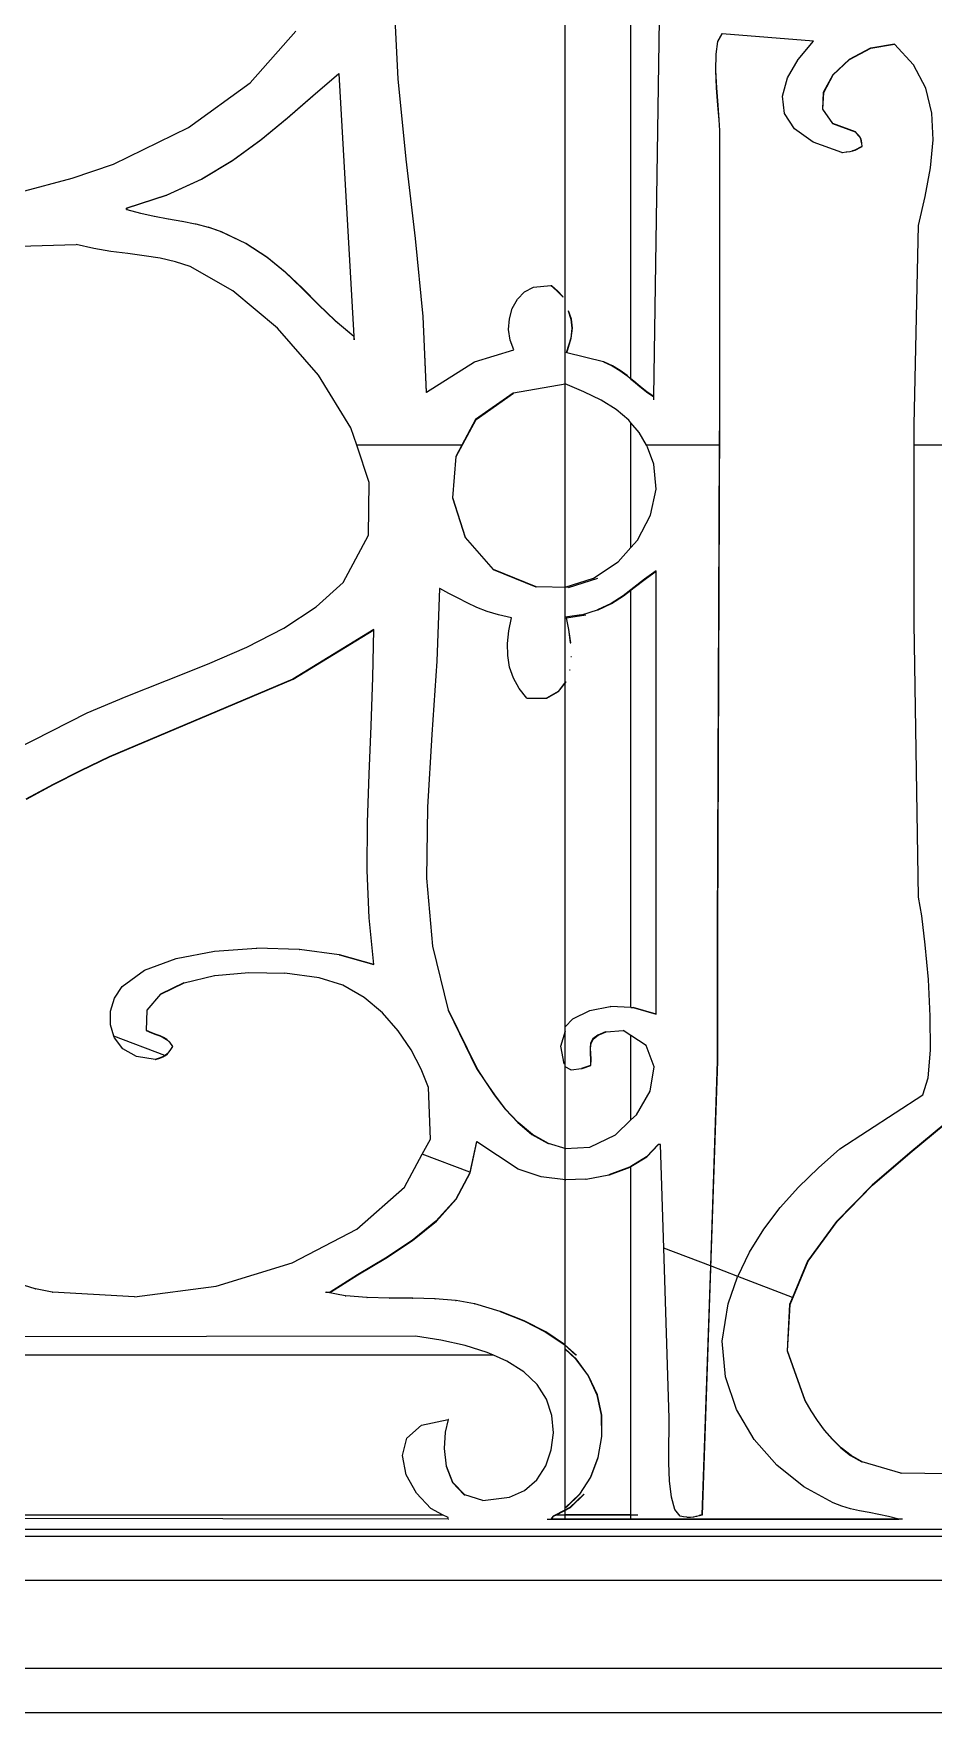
# Model space of a CAD drawing. Header units: inches. Extents: x 1397 to 20304, y -27267 to -746.
# Drawn here: x 14044.08 to 14054.28, y -23863.76 to -23844.72 of the extents above; entities that cross this region are included whole.
import ezdxf

# ---------------------------------------------------------------- set-up
doc = ezdxf.new("R2010")
doc.units = ezdxf.units.IN
doc.header["$LTSCALE"] = 17
doc.header["$MEASUREMENT"] = 0
doc.layers.add('25 BOT BAR', color=12, linetype='Continuous', lineweight=25)

# ---------------------------------------------------------------- blocks, each defined once
blk = doc.blocks.new('A$C99292ed1')
for p, q in [((133.643, 0.15), (133.643, 29.91)), ((134.39, 16.312), (134.39, 24.225)), ((134.65, 16.06), (134.748, 24.309)), ((131.702, 21.696), (131.748, 20.562)), ((131.752, 20.562), (131.707, 21.696)), ((130.075, 20.507), (130.59, 21.238)), ((135.418, 21.2), (135.371, 21.093)), ((135.376, 21.093), (135.422, 21.2)), ((135.422, 21.2), (135.418, 21.2)), ((136.459, 21.096), (135.422, 21.2)), ((135.371, 21.093), (135.35, 20.912)), ((135.354, 20.912), (135.376, 21.093)), ((135.376, 21.093), (135.371, 21.093)), ((136.285, 20.839), (136.459, 21.096)), ((137.104, 20.996), (136.864, 20.839)), ((136.868, 20.839), (137.108, 20.996)), ((137.104, 20.996), (137.108, 20.996)), ((137.377, 21.055), (137.108, 20.996)), ((137.108, 20.996), (137.377, 21.054)), ((137.377, 21.054), (137.377, 21.055)), ((137.594, 20.761), (137.377, 21.054)), ((135.35, 20.912), (135.347, 20.683)), ((135.35, 20.912), (135.354, 20.912)), ((135.352, 20.683), (135.354, 20.912)), ((136.165, 20.576), (136.285, 20.839)), ((136.864, 20.839), (136.678, 20.619)), ((136.683, 20.619), (136.868, 20.839)), ((136.864, 20.839), (136.868, 20.839)), ((137.731, 20.433), (137.594, 20.761)), ((130.784, 20.322), (131.078, 20.64)), ((131.078, 20.635), (130.788, 20.322)), ((131.078, 20.64), (131.078, 20.635)), ((131.078, 20.635), (131.249, 16.914)), ((131.748, 20.562), (131.752, 20.562)), ((131.748, 20.562), (131.838, 19.426)), ((131.843, 19.426), (131.752, 20.562)), ((135.347, 20.683), (135.352, 20.683)), ((135.347, 20.683), (135.357, 20.434)), ((135.362, 20.434), (135.352, 20.683)), ((136.109, 20.318), (136.165, 20.576)), ((136.678, 20.619), (136.57, 20.371)), ((136.575, 20.371), (136.683, 20.619)), ((136.678, 20.619), (136.683, 20.619)), ((129.373, 19.871), (130.075, 20.507)), ((135.357, 20.434), (135.362, 20.434)), ((135.357, 20.434), (135.372, 20.19)), ((135.377, 20.19), (135.362, 20.434)), ((136.57, 20.371), (136.562, 20.131)), ((136.566, 20.131), (136.575, 20.371)), ((136.57, 20.371), (136.575, 20.371)), ((137.8, 20.077), (137.731, 20.433)), ((130.493, 20.005), (130.784, 20.322)), ((130.788, 20.322), (130.497, 20.005)), ((130.784, 20.322), (130.788, 20.322)), ((135.372, 20.19), (135.377, 20.19)), ((135.372, 20.19), (135.387, 19.98)), ((135.391, 19.98), (135.377, 20.19)), ((136.131, 20.073), (136.109, 20.318)), ((130.193, 19.696), (130.493, 20.005)), ((130.497, 20.005), (130.198, 19.696)), ((130.493, 20.005), (130.497, 20.005)), ((136.242, 19.852), (136.131, 20.073)), ((136.562, 20.131), (136.566, 20.131)), ((136.562, 20.131), (136.674, 19.932)), ((136.679, 19.932), (136.566, 20.131)), ((137.814, 19.698), (137.8, 20.077)), ((128.524, 19.354), (129.373, 19.871)), ((135.387, 19.98), (135.391, 19.98)), ((135.387, 19.98), (135.393, 19.831)), ((135.398, 19.831), (135.391, 19.98)), ((135.393, 19.831), (135.398, 19.831)), ((135.393, 19.831), (135.393, 15.787)), ((135.398, 15.787), (135.398, 19.831)), ((136.455, 19.664), (136.242, 19.852)), ((136.674, 19.932), (136.679, 19.932)), ((136.674, 19.932), (136.93, 19.81)), ((136.935, 19.81), (136.679, 19.932)), ((136.93, 19.81), (136.935, 19.81)), ((136.93, 19.81), (136.95, 19.784)), ((136.955, 19.784), (136.935, 19.81)), ((129.873, 19.406), (130.193, 19.696)), ((130.198, 19.696), (129.878, 19.406)), ((130.193, 19.696), (130.198, 19.696)), ((136.781, 19.52), (136.455, 19.664)), ((136.95, 19.784), (136.955, 19.784)), ((136.95, 19.784), (136.967, 19.761)), ((136.972, 19.761), (136.955, 19.784)), ((136.967, 19.761), (136.972, 19.761)), ((136.967, 19.761), (136.98, 19.739)), ((136.985, 19.739), (136.972, 19.761)), ((136.98, 19.739), (136.985, 19.739)), ((136.98, 19.739), (136.99, 19.715)), ((136.995, 19.715), (136.985, 19.739)), ((136.99, 19.715), (136.995, 19.715)), ((136.99, 19.715), (136.997, 19.686)), ((137.002, 19.686), (136.995, 19.715)), ((136.997, 19.686), (137.002, 19.686)), ((136.997, 19.686), (137.002, 19.65)), ((137.007, 19.65), (137.002, 19.686)), ((137.002, 19.65), (137.007, 19.65)), ((137.002, 19.65), (137.005, 19.603)), ((137.009, 19.603), (137.007, 19.65)), ((137.785, 19.302), (137.814, 19.698)), ((131.838, 19.426), (131.843, 19.426)), ((131.838, 19.426), (131.942, 18.299)), ((131.947, 18.299), (131.843, 19.426)), ((136.781, 19.52), (136.785, 19.52)), ((136.785, 19.52), (136.786, 19.52)), ((136.786, 19.52), (136.83, 19.526)), ((136.83, 19.526), (136.835, 19.526)), ((136.835, 19.526), (136.869, 19.534)), ((136.869, 19.534), (136.874, 19.534)), ((136.874, 19.534), (136.9, 19.543)), ((136.926, 19.554), (136.9, 19.543)), ((136.9, 19.543), (136.905, 19.543)), ((136.905, 19.543), (136.931, 19.554)), ((136.95, 19.567), (136.926, 19.554)), ((136.926, 19.554), (136.931, 19.554)), ((136.931, 19.554), (136.955, 19.567)), ((136.976, 19.584), (136.95, 19.567)), ((136.95, 19.567), (136.955, 19.567)), ((136.955, 19.567), (136.98, 19.584)), ((137.005, 19.603), (136.976, 19.584)), ((136.976, 19.584), (136.98, 19.584)), ((136.98, 19.584), (137.009, 19.603)), ((137.005, 19.603), (137.009, 19.603)), ((128.056, 19.155), (128.524, 19.354)), ((129.521, 19.142), (129.873, 19.406)), ((129.878, 19.406), (129.526, 19.142)), ((129.873, 19.406), (129.878, 19.406)), ((137.726, 18.895), (137.785, 19.302)), ((127.464, 18.958), (128.056, 19.155)), ((129.125, 18.915), (129.521, 19.142)), ((129.526, 19.142), (129.13, 18.915)), ((129.521, 19.142), (129.526, 19.142)), ((128.672, 18.732), (129.125, 18.915)), ((129.13, 18.915), (128.677, 18.732)), ((129.125, 18.915), (129.13, 18.915)), ((137.649, 18.483), (137.726, 18.895)), ((128.672, 18.711), (128.672, 18.732)), ((128.672, 18.732), (128.677, 18.732)), ((128.672, 18.711), (128.677, 18.711)), ((128.677, 18.732), (128.677, 18.711)), ((128.677, 18.711), (128.829, 18.658)), ((128.829, 18.658), (128.833, 18.658)), ((128.833, 18.658), (128.986, 18.615)), ((128.986, 18.615), (128.991, 18.615)), ((128.991, 18.615), (129.144, 18.579)), ((129.144, 18.579), (129.149, 18.579)), ((129.149, 18.579), (129.3, 18.544)), ((129.3, 18.544), (129.304, 18.544)), ((129.304, 18.544), (129.452, 18.506)), ((129.452, 18.506), (129.456, 18.506)), ((129.456, 18.506), (129.599, 18.459)), ((137.6, 15.663), (137.649, 18.483)), ((129.739, 18.4), (129.599, 18.459)), ((129.599, 18.459), (129.603, 18.459)), ((129.603, 18.459), (129.744, 18.4)), ((130.024, 18.231), (129.739, 18.4)), ((129.739, 18.4), (129.744, 18.4)), ((129.744, 18.4), (130.029, 18.231)), ((131.942, 18.299), (131.947, 18.299)), ((131.942, 18.299), (132.03, 17.193)), ((132.035, 17.193), (131.947, 18.299)), ((127.331, 18.188), (128.102, 18.213)), ((128.3, 18.158), (128.102, 18.213)), ((128.495, 18.118), (128.3, 18.158)), ((128.686, 18.086), (128.495, 18.118)), ((128.873, 18.056), (128.686, 18.086)), ((130.264, 18.037), (130.024, 18.231)), ((130.024, 18.231), (130.029, 18.231)), ((130.029, 18.231), (130.268, 18.037)), ((129.053, 18.02), (128.873, 18.056)), ((129.227, 17.971), (129.053, 18.02)), ((129.392, 17.902), (129.227, 17.971)), ((129.877, 17.559), (129.392, 17.902)), ((130.472, 17.824), (130.264, 18.037)), ((130.264, 18.037), (130.268, 18.037)), ((130.268, 18.037), (130.476, 17.824)), ((130.661, 17.598), (130.472, 17.824)), ((130.472, 17.824), (130.476, 17.824)), ((130.476, 17.824), (130.666, 17.598)), ((130.382, 17.028), (129.877, 17.559)), ((130.845, 17.366), (130.661, 17.598)), ((130.661, 17.598), (130.666, 17.598)), ((130.666, 17.598), (130.85, 17.366)), ((133.102, 17.44), (133.183, 17.544)), ((133.183, 17.544), (133.285, 17.612)), ((133.285, 17.612), (133.483, 17.633)), ((133.483, 17.633), (133.488, 17.633)), ((133.483, 17.633), (133.551, 17.557)), ((133.556, 17.557), (133.488, 17.633)), ((133.551, 17.557), (133.556, 17.557)), ((133.551, 17.557), (133.618, 17.473)), ((133.623, 17.473), (133.556, 17.557)), ((131.038, 17.133), (130.845, 17.366)), ((130.845, 17.366), (130.85, 17.366)), ((130.85, 17.366), (131.042, 17.133)), ((133.045, 17.31), (133.102, 17.44)), ((133.618, 17.473), (133.623, 17.473)), ((131.249, 16.909), (131.038, 17.133)), ((131.038, 17.133), (131.042, 17.133)), ((131.042, 17.133), (131.249, 16.914)), ((132.03, 17.193), (132.035, 17.193)), ((132.03, 17.193), (132.07, 16.119)), ((132.074, 16.123), (132.035, 17.193)), ((133.003, 17.009), (133.012, 17.163)), ((133.012, 17.163), (133.045, 17.31)), ((133.677, 17.274), (133.71, 17.158)), ((133.715, 17.158), (133.682, 17.274)), ((133.71, 17.158), (133.715, 17.158)), ((133.71, 17.158), (133.721, 17.029)), ((133.726, 17.029), (133.715, 17.158)), ((130.848, 16.363), (130.382, 17.028)), ((133.019, 16.859), (133.003, 17.009)), ((133.721, 17.029), (133.707, 16.886)), ((133.711, 16.886), (133.726, 17.029)), ((133.721, 17.029), (133.726, 17.029)), ((131.249, 16.914), (131.249, 16.909)), ((131.249, 16.909), (131.251, 16.865)), ((131.251, 16.907), (131.249, 16.909)), ((131.251, 16.865), (131.251, 16.907)), ((133.062, 16.72), (133.019, 16.859)), ((133.707, 16.886), (133.657, 16.679)), ((133.662, 16.679), (133.711, 16.886)), ((133.707, 16.886), (133.711, 16.886)), ((132.615, 16.554), (133.062, 16.72)), ((134.078, 16.554), (133.662, 16.679)), ((132.074, 16.123), (132.615, 16.554)), ((134.078, 16.554), (134.083, 16.554)), ((134.078, 16.554), (134.177, 16.496)), ((134.181, 16.496), (134.083, 16.554)), ((134.177, 16.496), (134.181, 16.496)), ((134.177, 16.496), (134.263, 16.429)), ((134.268, 16.429), (134.181, 16.496)), ((134.263, 16.429), (134.268, 16.429)), ((134.263, 16.429), (134.342, 16.356)), ((134.347, 16.356), (134.268, 16.429)), ((131.214, 15.617), (130.848, 16.363)), ((133.643, 16.235), (133.058, 16.109)), ((133.855, 16.129), (133.643, 16.238)), ((134.342, 16.356), (134.347, 16.356)), ((134.342, 16.356), (134.39, 16.307)), ((134.39, 16.312), (134.347, 16.356)), ((134.422, 16.28), (134.39, 16.312)), ((134.39, 16.307), (134.39, 16.312)), ((134.39, 16.307), (134.417, 16.28)), ((134.417, 16.28), (134.49, 16.203)), ((134.417, 16.28), (134.422, 16.28)), ((134.495, 16.203), (134.422, 16.28)), ((134.49, 16.203), (134.495, 16.203)), ((134.49, 16.203), (134.567, 16.128)), ((134.571, 16.128), (134.495, 16.203)), ((132.07, 16.119), (132.074, 16.123)), ((133.053, 16.109), (132.629, 15.736)), ((132.634, 15.736), (133.058, 16.109)), ((133.058, 16.109), (133.053, 16.109)), ((134.051, 16.008), (133.855, 16.129)), ((134.221, 15.875), (134.051, 16.008)), ((134.567, 16.128), (134.571, 16.128)), ((134.567, 16.128), (134.649, 16.057)), ((134.65, 16.06), (134.571, 16.128)), ((134.649, 16.057), (134.65, 16.06)), ((134.649, 16.015), (134.649, 16.057)), ((134.365, 15.724), (134.221, 15.875)), ((131.281, 15.37), (131.214, 15.617)), ((132.408, 15.211), (132.634, 15.736)), ((132.629, 15.736), (132.472, 15.37)), ((132.629, 15.736), (132.634, 15.736)), ((134.39, 15.688), (134.365, 15.724)), ((134.39, 13.922), (134.39, 15.688)), ((134.484, 15.549), (134.39, 15.688)), ((135.373, 8.487), (135.398, 15.787)), ((135.393, 15.787), (135.391, 15.37)), ((135.393, 15.787), (135.398, 15.787)), ((137.6, 15.37), (137.6, 15.663)), ((134.567, 15.37), (134.484, 15.549)), ((131.423, 14.843), (131.281, 15.37)), ((132.472, 15.37), (131.281, 15.37)), ((132.472, 15.37), (132.403, 15.211)), ((134.579, 15.344), (134.567, 15.37)), ((135.391, 15.37), (134.567, 15.37)), ((134.649, 15.103), (134.579, 15.344)), ((135.391, 15.37), (135.368, 8.487)), ((139.065, 15.37), (137.6, 15.37)), ((137.6, 12.842), (137.6, 15.37)), ((132.403, 15.211), (132.366, 14.623)), ((132.371, 14.623), (132.408, 15.211)), ((132.403, 15.211), (132.408, 15.211)), ((134.675, 14.748), (134.649, 15.103)), ((131.414, 14.094), (131.423, 14.843)), ((134.61, 14.379), (134.675, 14.748)), ((132.366, 14.623), (132.51, 14.06)), ((132.366, 14.623), (132.371, 14.623)), ((132.515, 14.06), (132.371, 14.623)), ((134.463, 14.026), (134.61, 14.379)), ((131.127, 13.423), (131.414, 14.094)), ((132.51, 14.06), (132.515, 14.06)), ((132.51, 14.06), (132.827, 13.61)), ((132.832, 13.61), (132.515, 14.06)), ((134.245, 13.717), (134.39, 13.922)), ((134.39, 13.922), (134.463, 14.026)), ((133.965, 13.484), (134.245, 13.717)), ((132.827, 13.61), (133.31, 13.361)), ((132.827, 13.61), (132.832, 13.61)), ((133.314, 13.361), (132.832, 13.61)), ((134.674, 13.589), (134.545, 13.472)), ((134.549, 13.472), (134.674, 13.584)), ((134.674, 13.584), (134.674, 13.589)), ((134.674, 7.307), (134.674, 13.584)), ((130.823, 13.079), (131.127, 13.423)), ((132.218, 13.34), (132.189, 12.311)), ((132.194, 12.311), (132.223, 13.337)), ((132.223, 13.337), (132.218, 13.34)), ((132.326, 13.27), (132.223, 13.337)), ((133.31, 13.361), (133.314, 13.361)), ((133.683, 13.355), (133.314, 13.361)), ((133.643, 13.358), (133.965, 13.484)), ((133.683, 13.355), (134.014, 13.484)), ((134.39, 13.316), (134.428, 13.352)), ((134.423, 13.352), (134.39, 13.32)), ((134.545, 13.472), (134.423, 13.352)), ((134.423, 13.352), (134.428, 13.352)), ((134.428, 13.352), (134.549, 13.472)), ((134.549, 13.472), (134.545, 13.472)), ((132.43, 13.201), (132.326, 13.27)), ((132.534, 13.134), (132.43, 13.201)), ((134.3, 13.235), (134.166, 13.127)), ((134.171, 13.127), (134.305, 13.235)), ((134.39, 13.32), (134.3, 13.235)), ((134.3, 13.235), (134.305, 13.235)), ((134.305, 13.235), (134.39, 13.316)), ((134.39, 13.316), (134.39, 13.32)), ((134.39, 7.401), (134.39, 13.316)), ((130.454, 12.777), (130.823, 13.079)), ((132.642, 13.072), (132.534, 13.134)), ((132.759, 13.015), (132.642, 13.072)), ((132.889, 12.966), (132.759, 13.015)), ((133.037, 12.925), (132.889, 12.966)), ((133.829, 12.965), (133.643, 12.931)), ((133.661, 12.925), (133.878, 12.965)), ((133.829, 12.965), (133.834, 12.965)), ((133.834, 12.965), (134.012, 13.035)), ((134.166, 13.127), (134.012, 13.035)), ((134.012, 13.035), (134.017, 13.035)), ((134.017, 13.035), (134.171, 13.127)), ((134.166, 13.127), (134.171, 13.127)), ((130.037, 12.509), (130.454, 12.777)), ((131.475, 12.759), (130.557, 12.054)), ((130.562, 12.054), (131.474, 12.755)), ((131.465, 12.079), (131.474, 12.755)), ((131.474, 12.755), (131.475, 12.759)), ((133.006, 12.74), (133.037, 12.925)), ((133.657, 12.925), (133.661, 12.925)), ((133.657, 12.925), (133.682, 12.756)), ((133.686, 12.756), (133.661, 12.925)), ((133.682, 12.756), (133.686, 12.756)), ((133.682, 12.756), (133.702, 12.568)), ((133.707, 12.568), (133.686, 12.756)), ((137.649, 8.964), (137.6, 12.842)), ((132.991, 12.56), (133.006, 12.74)), ((133.702, 12.568), (133.707, 12.568)), ((129.589, 12.265), (130.037, 12.509)), ((132.993, 12.388), (132.991, 12.56)), ((133.015, 12.224), (132.993, 12.388)), ((133.709, 12.375), (133.714, 12.375)), ((129.127, 12.034), (129.589, 12.265)), ((132.189, 12.311), (132.132, 11.272)), ((132.137, 11.272), (132.194, 12.311)), ((132.189, 12.311), (132.194, 12.311)), ((133.057, 12.068), (133.015, 12.224)), ((133.694, 12.187), (133.699, 12.187)), ((130.557, 12.054), (128.474, 10.955)), ((128.479, 10.955), (130.562, 12.054)), ((128.667, 11.808), (129.127, 12.034)), ((130.562, 12.054), (130.557, 12.054)), ((131.444, 11.394), (131.465, 12.079)), ((133.122, 11.921), (133.057, 12.068)), ((133.649, 12.018), (133.565, 11.88)), ((133.57, 11.88), (133.654, 12.018)), ((133.649, 12.018), (133.654, 12.018)), ((128.226, 11.577), (128.667, 11.808)), ((133.21, 11.784), (133.122, 11.921)), ((133.565, 11.88), (133.434, 11.784)), ((133.438, 11.784), (133.57, 11.88)), ((133.565, 11.88), (133.57, 11.88)), ((133.21, 11.784), (133.434, 11.784)), ((133.434, 11.784), (133.438, 11.784)), ((126.272, 10.336), (128.226, 11.577)), ((131.421, 10.707), (131.444, 11.394)), ((132.132, 11.272), (132.082, 10.241)), ((132.087, 10.241), (132.137, 11.272)), ((132.132, 11.272), (132.137, 11.272)), ((128.474, 10.955), (128.154, 10.761)), ((128.159, 10.761), (128.479, 10.955)), ((128.474, 10.955), (128.479, 10.955)), ((128.154, 10.761), (127.84, 10.56)), ((127.845, 10.56), (128.159, 10.761)), ((128.154, 10.761), (128.159, 10.761)), ((131.403, 10.022), (131.421, 10.707)), ((127.84, 10.56), (127.532, 10.354)), ((127.537, 10.354), (127.845, 10.56)), ((127.84, 10.56), (127.845, 10.56)), ((132.082, 10.241), (132.073, 9.234)), ((132.078, 9.234), (132.087, 10.241)), ((132.082, 10.241), (132.087, 10.241)), ((131.4, 9.342), (131.403, 10.022)), ((131.421, 8.67), (131.4, 9.342)), ((132.073, 9.234), (132.078, 9.234)), ((132.073, 9.234), (132.141, 8.27)), ((132.145, 8.27), (132.078, 9.234)), ((137.686, 8.699), (137.649, 8.964)), ((131.474, 8.012), (131.421, 8.67)), ((137.726, 8.291), (137.686, 8.699)), ((135.368, 8.487), (135.373, 8.487)), ((135.368, 8.487), (135.368, 6.641)), ((135.373, 6.641), (135.373, 8.487)), ((129.235, 8.094), (129.67, 8.198)), ((129.67, 8.198), (130.146, 8.241)), ((130.146, 8.241), (130.149, 8.241)), ((130.151, 8.241), (130.149, 8.241)), ((130.628, 8.223), (130.151, 8.241)), ((130.628, 8.223), (130.633, 8.223)), ((131.082, 8.146), (130.633, 8.223)), ((132.141, 8.27), (132.145, 8.27)), ((132.141, 8.27), (132.318, 7.365)), ((132.323, 7.365), (132.145, 8.27)), ((137.761, 7.798), (137.726, 8.291)), ((128.875, 7.928), (129.235, 8.094)), ((131.082, 8.146), (131.087, 8.146)), ((131.474, 8.012), (131.087, 8.146)), ((131.087, 8.146), (131.475, 8.01)), ((131.475, 8.01), (131.474, 8.012)), ((128.623, 7.699), (128.875, 7.928)), ((129.327, 7.752), (129.668, 7.854)), ((129.668, 7.854), (129.673, 7.854)), ((129.673, 7.854), (130.06, 7.899)), ((130.06, 7.899), (130.467, 7.888)), ((130.855, 7.823), (130.467, 7.888)), ((131.125, 7.716), (130.855, 7.823)), ((128.537, 7.534), (128.623, 7.699)), ((129.323, 7.752), (129.057, 7.59)), ((129.062, 7.59), (129.327, 7.752)), ((129.323, 7.752), (129.327, 7.752)), ((131.365, 7.544), (131.125, 7.716)), ((137.783, 7.28), (137.761, 7.798)), ((128.491, 7.347), (128.537, 7.534)), ((129.057, 7.59), (128.903, 7.365)), ((128.908, 7.365), (129.062, 7.59)), ((129.057, 7.59), (129.062, 7.59)), ((131.574, 7.324), (131.365, 7.544)), ((128.489, 7.153), (128.491, 7.347)), ((128.903, 7.365), (128.896, 7.077)), ((128.9, 7.077), (128.908, 7.365)), ((128.903, 7.365), (128.908, 7.365)), ((131.752, 7.071), (131.574, 7.324)), ((132.318, 7.365), (132.323, 7.365)), ((132.318, 7.365), (132.64, 6.538)), ((132.645, 6.538), (132.323, 7.365)), ((133.643, 7.126), (133.732, 7.242)), ((133.732, 7.242), (133.923, 7.359)), ((133.923, 7.359), (134.155, 7.414)), ((134.155, 7.414), (134.16, 7.414)), ((134.39, 7.401), (134.16, 7.414)), ((134.39, 7.401), (134.411, 7.399)), ((134.411, 7.399), (134.416, 7.399)), ((134.674, 7.307), (134.416, 7.399)), ((134.416, 7.399), (134.674, 7.305)), ((134.674, 7.305), (134.674, 7.307)), ((137.785, 6.795), (137.783, 7.28)), ((128.529, 6.996), (128.489, 7.153)), ((128.896, 7.077), (128.9, 7.077)), ((128.896, 7.077), (128.954, 7.043)), ((128.959, 7.043), (128.9, 7.077)), ((131.898, 6.8), (131.752, 7.071)), ((133.594, 6.854), (133.649, 7.07)), ((134.103, 7.056), (134.013, 7.01)), ((134.018, 7.01), (134.108, 7.056)), ((134.103, 7.056), (134.108, 7.056)), ((134.108, 7.056), (134.302, 7.076)), ((134.39, 7.004), (134.302, 7.076)), ((128.535, 6.971), (128.529, 6.996)), ((129.106, 6.719), (128.529, 6.996)), ((128.632, 6.817), (128.535, 6.971)), ((128.954, 7.043), (128.959, 7.043)), ((128.954, 7.043), (129.004, 7.018)), ((129.009, 7.018), (128.959, 7.043)), ((129.004, 7.018), (129.009, 7.018)), ((129.004, 7.018), (129.049, 6.998)), ((129.053, 6.998), (129.009, 7.018)), ((129.049, 6.998), (129.053, 6.998)), ((129.049, 6.998), (129.088, 6.976)), ((129.093, 6.976), (129.053, 6.998)), ((129.088, 6.976), (129.093, 6.976)), ((129.088, 6.976), (129.124, 6.947)), ((129.129, 6.947), (129.093, 6.976)), ((129.124, 6.947), (129.129, 6.947)), ((129.124, 6.947), (129.159, 6.907)), ((129.164, 6.907), (129.129, 6.947)), ((129.159, 6.907), (129.164, 6.907)), ((129.159, 6.907), (129.193, 6.849)), ((129.198, 6.849), (129.164, 6.907)), ((133.632, 6.6), (133.594, 6.854)), ((133.933, 6.894), (133.926, 6.825)), ((133.931, 6.825), (133.938, 6.894)), ((133.959, 6.956), (133.933, 6.894)), ((133.933, 6.894), (133.938, 6.894)), ((133.938, 6.894), (133.964, 6.956)), ((134.013, 7.01), (133.959, 6.956)), ((133.959, 6.956), (133.964, 6.956)), ((133.964, 6.956), (134.018, 7.01)), ((134.013, 7.01), (134.018, 7.01)), ((134.39, 5.807), (134.39, 7.004)), ((134.562, 6.863), (134.39, 7.004)), ((134.654, 6.56), (134.562, 6.863)), ((128.784, 6.708), (128.632, 6.817)), ((128.995, 6.662), (128.784, 6.708)), ((128.995, 6.662), (128.996, 6.663)), ((129.044, 6.682), (128.996, 6.663)), ((128.996, 6.663), (129, 6.662)), ((129, 6.662), (129.048, 6.682)), ((129.081, 6.702), (129.044, 6.682)), ((129.044, 6.682), (129.048, 6.682)), ((129.048, 6.682), (129.086, 6.702)), ((129.106, 6.719), (129.081, 6.702)), ((129.081, 6.702), (129.086, 6.702)), ((129.086, 6.702), (129.114, 6.722)), ((129.11, 6.722), (129.106, 6.719)), ((129.133, 6.745), (129.11, 6.722)), ((129.11, 6.722), (129.114, 6.722)), ((129.114, 6.722), (129.137, 6.745)), ((129.152, 6.772), (129.133, 6.745)), ((129.133, 6.745), (129.137, 6.745)), ((129.137, 6.745), (129.157, 6.772)), ((129.172, 6.806), (129.152, 6.772)), ((129.152, 6.772), (129.157, 6.772)), ((129.157, 6.772), (129.176, 6.806)), ((129.193, 6.849), (129.172, 6.806)), ((129.172, 6.806), (129.176, 6.806)), ((129.176, 6.806), (129.198, 6.849)), ((129.193, 6.849), (129.198, 6.849)), ((132.012, 6.527), (131.898, 6.8)), ((133.926, 6.825), (133.931, 6.825)), ((133.926, 6.825), (133.929, 6.75)), ((133.929, 6.75), (133.934, 6.75)), ((133.929, 6.75), (133.933, 6.668)), ((133.933, 6.668), (133.93, 6.579)), ((133.934, 6.75), (133.931, 6.825)), ((133.933, 6.668), (133.938, 6.668)), ((133.938, 6.668), (133.934, 6.75)), ((133.934, 6.579), (133.938, 6.668)), ((137.76, 6.404), (137.785, 6.795)), ((132.094, 6.268), (132.012, 6.527)), ((132.64, 6.538), (132.645, 6.538)), ((132.64, 6.538), (132.733, 6.359)), ((132.737, 6.359), (132.645, 6.538)), ((133.643, 6.593), (133.632, 6.6)), ((133.707, 6.517), (133.643, 6.56)), ((133.707, 6.517), (133.711, 6.517)), ((133.71, 6.518), (133.711, 6.517)), ((133.711, 6.517), (133.83, 6.538)), ((133.93, 6.579), (133.83, 6.538)), ((133.83, 6.538), (133.835, 6.538)), ((133.835, 6.538), (133.934, 6.579)), ((133.93, 6.579), (133.934, 6.579)), ((134.608, 6.215), (134.654, 6.56)), ((135.199, 0.212), (135.373, 6.641)), ((135.368, 6.641), (135.29, 3.737)), ((135.368, 6.641), (135.373, 6.641)), ((132.733, 6.359), (132.737, 6.359)), ((132.733, 6.359), (132.84, 6.162)), ((132.845, 6.162), (132.737, 6.359)), ((137.699, 6.164), (137.76, 6.404)), ((132.116, 5.536), (132.094, 6.268)), ((132.84, 6.162), (132.845, 6.162)), ((132.84, 6.162), (132.964, 5.961)), ((132.969, 5.961), (132.845, 6.162)), ((134.451, 5.879), (134.608, 6.215)), ((136.757, 5.397), (137.699, 6.164)), ((132.964, 5.961), (132.969, 5.961)), ((132.964, 5.961), (133.106, 5.77)), ((133.111, 5.77), (132.969, 5.961)), ((133.106, 5.77), (133.111, 5.77)), ((133.106, 5.77), (133.268, 5.603)), ((133.273, 5.603), (133.111, 5.77)), ((134.213, 5.598), (134.39, 5.807)), ((134.39, 5.807), (134.451, 5.879)), ((137.947, 5.75), (137.549, 5.342)), ((137.554, 5.342), (137.952, 5.75)), ((132.025, 5.323), (132.116, 5.536)), ((133.268, 5.603), (133.273, 5.603)), ((133.268, 5.603), (133.451, 5.474)), ((133.456, 5.474), (133.273, 5.603)), ((133.922, 5.421), (134.213, 5.598)), ((132.64, 5.501), (132.564, 5.065)), ((132.568, 5.057), (132.644, 5.497)), ((132.644, 5.497), (132.64, 5.501)), ((133.111, 5.107), (132.644, 5.497)), ((133.451, 5.474), (133.456, 5.474)), ((133.657, 5.397), (133.456, 5.474)), ((133.643, 5.4), (133.922, 5.421)), ((134.698, 5.459), (134.566, 5.282)), ((134.571, 5.282), (134.703, 5.459)), ((134.703, 5.459), (134.698, 5.459)), ((134.723, 5.459), (134.703, 5.459)), ((134.761, 3.99), (134.723, 5.459)), ((136.515, 5.13), (136.757, 5.397)), ((137.549, 5.342), (137.124, 4.881)), ((137.129, 4.881), (137.554, 5.342)), ((137.549, 5.342), (137.554, 5.342)), ((131.824, 4.856), (132.025, 5.323)), ((132.564, 5.065), (132.025, 5.323)), ((134.39, 5.148), (134.375, 5.137)), ((134.38, 5.137), (134.39, 5.145)), ((134.39, 5.145), (134.571, 5.282)), ((134.566, 5.282), (134.39, 5.148)), ((134.39, 5.145), (134.39, 5.148)), ((134.39, 0.212), (134.39, 5.145)), ((134.566, 5.282), (134.571, 5.282)), ((132.563, 5.057), (132.404, 4.686)), ((132.409, 4.686), (132.568, 5.057)), ((132.564, 5.065), (132.563, 5.057)), ((132.563, 5.057), (132.568, 5.057)), ((133.372, 5.001), (133.111, 5.107)), ((133.648, 4.957), (133.372, 5.001)), ((133.877, 4.969), (133.643, 4.959)), ((133.648, 4.957), (133.652, 4.958)), ((133.652, 4.958), (133.653, 4.957)), ((133.877, 4.969), (133.881, 4.969)), ((133.881, 4.969), (134.14, 5.031)), ((134.375, 5.137), (134.14, 5.031)), ((134.14, 5.031), (134.145, 5.031)), ((134.145, 5.031), (134.38, 5.137)), ((134.375, 5.137), (134.38, 5.137)), ((136.289, 4.854), (136.515, 5.13)), ((131.282, 4.26), (131.824, 4.856)), ((136.082, 4.566), (136.289, 4.854)), ((137.124, 4.881), (136.721, 4.368)), ((136.726, 4.368), (137.129, 4.881)), ((137.124, 4.881), (137.129, 4.881)), ((132.404, 4.686), (132.18, 4.372)), ((132.185, 4.372), (132.409, 4.686)), ((132.404, 4.686), (132.409, 4.686)), ((135.897, 4.261), (136.082, 4.566)), ((130.549, 3.78), (131.282, 4.26)), ((132.18, 4.372), (131.908, 4.098)), ((131.913, 4.098), (132.185, 4.372)), ((132.18, 4.372), (132.185, 4.372)), ((135.735, 3.934), (135.897, 4.261)), ((136.721, 4.368), (136.392, 3.805)), ((136.397, 3.805), (136.726, 4.368)), ((136.721, 4.368), (136.726, 4.368)), ((131.908, 4.098), (131.606, 3.85)), ((131.611, 3.85), (131.913, 4.098)), ((131.908, 4.098), (131.913, 4.098)), ((131.606, 3.85), (131.29, 3.61)), ((131.295, 3.61), (131.611, 3.85)), ((131.606, 3.85), (131.611, 3.85)), ((134.822, 1.581), (134.761, 3.99)), ((135.29, 3.737), (134.761, 3.99)), ((135.602, 3.588), (135.735, 3.934)), ((129.688, 3.45), (130.549, 3.78)), ((135.29, 3.737), (135.194, 0.212)), ((135.602, 3.588), (135.29, 3.737)), ((136.193, 3.193), (136.397, 3.805)), ((136.392, 3.805), (136.221, 3.291)), ((136.392, 3.805), (136.397, 3.805)), ((127.636, 3.415), (127.456, 3.484)), ((128.761, 3.3), (129.688, 3.45)), ((131.29, 3.61), (130.979, 3.365)), ((130.983, 3.365), (131.295, 3.61)), ((131.29, 3.61), (131.295, 3.61)), ((135.492, 3.199), (135.599, 3.581)), ((135.599, 3.581), (135.602, 3.588)), ((136.221, 3.291), (135.602, 3.588)), ((127.636, 3.415), (127.641, 3.415)), ((127.829, 3.365), (127.641, 3.415)), ((127.829, 3.365), (127.834, 3.365)), ((128.761, 3.3), (127.834, 3.365)), ((130.929, 3.365), (130.934, 3.365)), ((130.934, 3.365), (130.979, 3.365)), ((131.152, 3.315), (130.934, 3.365)), ((130.979, 3.365), (130.983, 3.365)), ((131.152, 3.315), (131.157, 3.315)), ((131.396, 3.291), (131.157, 3.315)), ((131.396, 3.291), (131.401, 3.291)), ((131.653, 3.282), (131.401, 3.291)), ((131.653, 3.282), (131.657, 3.282)), ((131.912, 3.279), (131.657, 3.282)), ((131.912, 3.279), (131.917, 3.279)), ((132.165, 3.271), (131.917, 3.279)), ((132.165, 3.271), (132.169, 3.271)), ((132.402, 3.247), (132.169, 3.271)), ((132.402, 3.247), (132.407, 3.247)), ((132.615, 3.199), (132.407, 3.247)), ((136.221, 3.291), (136.188, 3.193)), ((132.615, 3.199), (132.62, 3.199)), ((132.906, 3.09), (132.62, 3.199)), ((132.906, 3.09), (132.911, 3.09)), ((132.906, 3.09), (133.175, 2.96)), ((133.18, 2.96), (132.911, 3.09)), ((135.424, 2.67), (135.492, 3.199)), ((136.188, 3.193), (136.161, 2.534)), ((136.165, 2.534), (136.193, 3.193)), ((136.188, 3.193), (136.193, 3.193)), ((133.175, 2.96), (133.18, 2.96)), ((133.175, 2.96), (133.419, 2.806)), ((133.424, 2.806), (133.18, 2.96)), ((131.946, 2.743), (121.288, 2.722)), ((132.235, 2.687), (131.946, 2.743)), ((132.509, 2.611), (132.235, 2.687)), ((133.419, 2.806), (133.424, 2.806)), ((133.419, 2.806), (133.633, 2.626)), ((133.637, 2.626), (133.424, 2.806)), ((135.46, 2.167), (135.424, 2.67)), ((132.76, 2.512), (132.509, 2.611)), ((132.832, 2.472), (132.76, 2.512)), ((133.633, 2.626), (133.637, 2.626)), ((133.633, 2.626), (133.766, 2.472)), ((133.771, 2.472), (133.637, 2.626)), ((133.768, 2.419), (133.643, 2.563)), ((133.643, 2.558), (133.763, 2.419)), ((136.161, 2.534), (136.165, 2.534)), ((136.161, 2.534), (136.36, 1.83)), ((136.365, 1.83), (136.165, 2.534)), ((132.832, 2.472), (116.357, 2.472)), ((132.984, 2.388), (132.832, 2.472)), ((133.175, 2.238), (132.984, 2.388)), ((133.763, 2.419), (133.768, 2.419)), ((133.763, 2.419), (133.905, 2.182)), ((133.909, 2.182), (133.768, 2.419)), ((133.327, 2.059), (133.175, 2.238)), ((133.905, 2.182), (133.909, 2.182)), ((133.905, 2.182), (134.004, 1.913)), ((134.009, 1.913), (133.909, 2.182)), ((135.586, 1.701), (135.46, 2.167)), ((133.434, 1.851), (133.327, 2.059)), ((134.004, 1.913), (134.009, 1.913)), ((134.004, 1.913), (134.054, 1.623)), ((134.059, 1.623), (134.009, 1.913)), ((133.493, 1.619), (133.434, 1.851)), ((136.36, 1.83), (136.365, 1.83)), ((136.36, 1.83), (136.427, 1.686)), ((136.432, 1.686), (136.365, 1.83)), ((132.016, 1.481), (132.318, 1.56)), ((132.317, 1.559), (132.283, 1.383)), ((132.288, 1.383), (132.322, 1.56)), ((132.322, 1.56), (132.317, 1.559)), ((132.318, 1.56), (132.317, 1.559)), ((132.318, 1.56), (132.322, 1.56)), ((133.51, 1.374), (133.493, 1.619)), ((134.054, 1.623), (134.059, 1.623)), ((134.054, 1.623), (134.057, 1.32)), ((134.061, 1.32), (134.059, 1.623)), ((134.821, 1.419), (134.822, 1.581)), ((135.786, 1.28), (135.586, 1.701)), ((136.427, 1.686), (136.432, 1.686)), ((136.427, 1.686), (136.5, 1.546)), ((136.505, 1.546), (136.432, 1.686)), ((136.5, 1.546), (136.505, 1.546)), ((136.5, 1.546), (136.58, 1.41)), ((136.585, 1.41), (136.505, 1.546)), ((131.851, 1.299), (132.016, 1.481)), ((132.283, 1.383), (132.271, 1.15)), ((132.276, 1.15), (132.288, 1.383)), ((132.283, 1.383), (132.288, 1.383)), ((133.487, 1.131), (133.51, 1.374)), ((134.818, 1.198), (134.821, 1.419)), ((136.58, 1.41), (136.669, 1.281)), ((136.58, 1.41), (136.585, 1.41)), ((136.673, 1.281), (136.585, 1.41)), ((131.8, 1.052), (131.851, 1.299)), ((132.271, 1.15), (132.294, 0.899)), ((132.271, 1.15), (132.276, 1.15)), ((132.299, 0.899), (132.276, 1.15)), ((134.057, 1.32), (134.014, 1.022)), ((134.019, 1.022), (134.061, 1.32)), ((134.057, 1.32), (134.061, 1.32)), ((134.819, 0.945), (134.818, 1.198)), ((136.045, 0.913), (135.786, 1.28)), ((136.669, 1.281), (136.673, 1.281)), ((136.669, 1.281), (136.768, 1.161)), ((136.772, 1.161), (136.673, 1.281)), ((136.768, 1.161), (136.879, 1.053)), ((136.768, 1.161), (136.772, 1.161)), ((136.884, 1.053), (136.772, 1.161)), ((131.843, 0.778), (131.8, 1.052)), ((133.424, 0.904), (133.487, 1.131)), ((134.014, 1.022), (133.93, 0.744)), ((133.935, 0.744), (134.019, 1.022)), ((134.014, 1.022), (134.019, 1.022)), ((136.879, 1.053), (136.884, 1.053)), ((136.879, 1.053), (137.005, 0.959)), ((137.009, 0.959), (136.884, 1.053)), ((137.005, 0.959), (137.009, 0.959)), ((137.447, 0.8), (137.009, 0.959)), ((131.958, 0.515), (131.843, 0.778)), ((132.294, 0.899), (132.299, 0.899)), ((132.294, 0.899), (132.366, 0.667)), ((132.37, 0.667), (132.299, 0.899)), ((133.323, 0.707), (133.424, 0.904)), ((134.828, 0.69), (134.819, 0.945)), ((136.349, 0.609), (136.045, 0.913)), ((137.447, 0.8), (137.452, 0.8)), ((137.989, 0.791), (137.452, 0.8)), ((132.366, 0.667), (132.37, 0.667)), ((132.366, 0.667), (132.5, 0.492)), ((132.505, 0.492), (132.37, 0.667)), ((133.185, 0.554), (133.323, 0.707)), ((133.93, 0.744), (133.807, 0.502)), ((133.812, 0.502), (133.935, 0.744)), ((133.93, 0.744), (133.935, 0.744)), ((134.849, 0.461), (134.828, 0.69)), ((136.682, 0.378), (136.349, 0.609)), ((132.123, 0.3), (131.958, 0.515)), ((132.5, 0.492), (132.505, 0.492)), ((132.711, 0.411), (132.505, 0.492)), ((132.711, 0.411), (133.012, 0.461)), ((133.012, 0.461), (133.185, 0.554)), ((133.807, 0.502), (133.649, 0.313)), ((133.654, 0.313), (133.812, 0.502)), ((133.856, 0.502), (133.698, 0.313)), ((133.703, 0.313), (133.861, 0.502)), ((133.807, 0.502), (133.812, 0.502)), ((134.887, 0.285), (134.849, 0.461)), ((114.181, 0.212), (132.255, 0.212)), ((132.255, 0.212), (132.123, 0.3)), ((132.318, 0.171), (132.255, 0.212)), ((133.508, 0.192), (133.483, 0.15)), ((133.488, 0.15), (133.513, 0.192)), ((133.54, 0.212), (133.508, 0.192)), ((133.508, 0.192), (133.513, 0.192)), ((133.513, 0.192), (133.545, 0.212)), ((133.698, 0.313), (133.54, 0.212)), ((133.54, 0.212), (133.545, 0.212)), ((133.545, 0.212), (133.703, 0.313)), ((133.545, 0.212), (134.467, 0.212)), ((134.39, 0.212), (133.643, 0.212)), ((133.698, 0.313), (133.703, 0.313)), ((134.39, 0.15), (134.39, 0.212)), ((134.946, 0.192), (134.887, 0.285)), ((134.986, 0.18), (134.946, 0.192)), ((135.135, 0.189), (135.163, 0.2)), ((135.194, 0.212), (135.163, 0.2)), ((135.163, 0.2), (135.168, 0.2)), ((135.168, 0.2), (135.199, 0.212)), ((135.194, 0.212), (135.199, 0.212)), ((136.779, 0.332), (136.682, 0.378)), ((136.879, 0.296), (136.779, 0.332)), ((136.982, 0.267), (136.879, 0.296)), ((137.088, 0.241), (136.982, 0.267)), ((137.198, 0.215), (137.088, 0.241)), ((137.31, 0.186), (137.198, 0.215)), ((132.318, 0.15), (114.072, 0.171)), ((132.318, 0.15), (132.318, 0.171)), ((132.318, 0.15), (132.322, 0.15)), ((133.439, 0.15), (134.39, 0.15)), ((133.483, 0.15), (133.488, 0.15)), ((137.467, 0.15), (133.488, 0.15)), ((134.39, 0.15), (137.426, 0.15)), ((135.025, 0.175), (134.986, 0.18)), ((135.025, 0.175), (135.029, 0.175)), ((135.029, 0.175), (135.061, 0.175)), ((135.061, 0.175), (135.066, 0.175)), ((135.066, 0.175), (135.096, 0.18)), ((135.096, 0.18), (135.101, 0.18)), ((135.101, 0.18), (135.13, 0.189)), ((135.13, 0.189), (135.135, 0.189)), ((137.426, 0.15), (137.31, 0.186))]:
    blk.add_line(p, q)
at = {"layer": '25 BOT BAR'}
blk.add_line((148.015, 0), (0.015, 0), dxfattribs=at)

msp = doc.modelspace()

# ---------------------------------------------------------------- linework, layer by layer
at = {"layer": '25 BOT BAR'}
for p, q in [((13916.475, -23861.759), (14064.475, -23861.759)), ((13914.975, -23862.259), (14065.975, -23862.259)), ((13915.475, -23863.259), (14065.475, -23863.259)), ((13915.475, -23863.759), (14065.475, -23863.759))]:
    msp.add_line(p, q, dxfattribs=at)

# ---------------------------------------------------------------- block references
at = {"layer": '25 BOT BAR', "yscale": 0.8}
msp.add_blockref('A$C99292ed1', (13916.461, -23861.687), dxfattribs=at)

doc.saveas('drawing.dxf')
